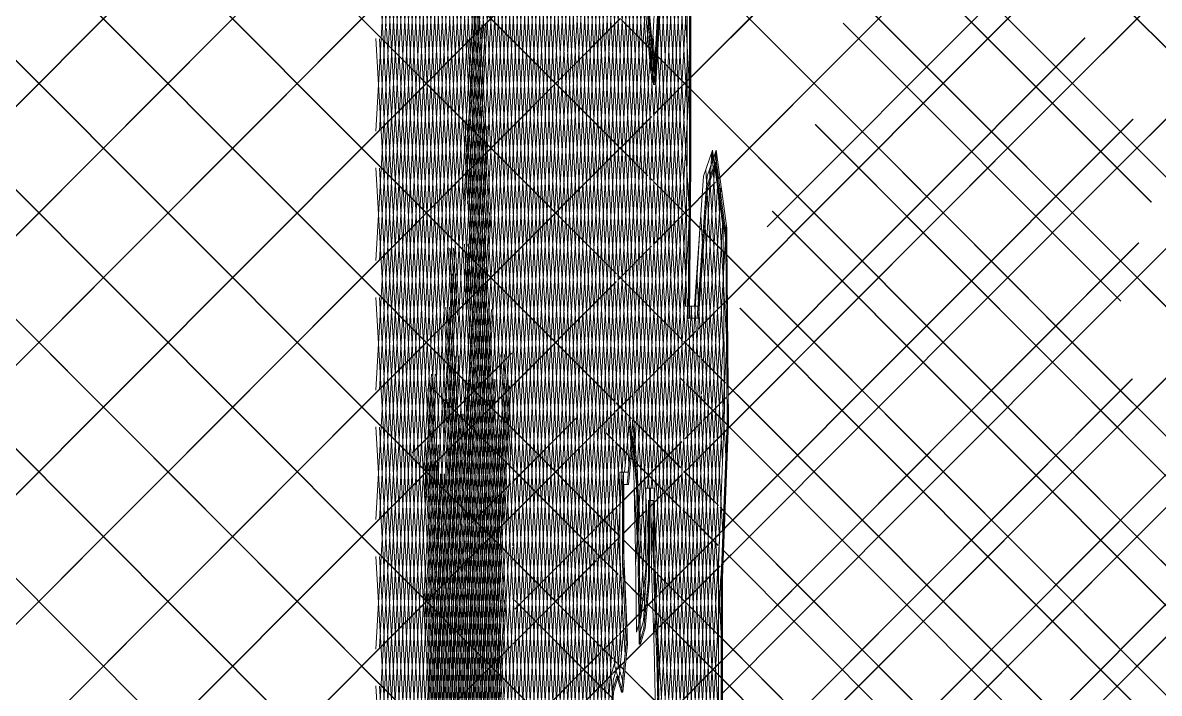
# Model space of a CAD drawing. Header units: millimetres. Extents: x -12186 to 152825, y -4386 to 9463.
# Drawn here: x 121620 to 122309, y 4364 to 4770 of the extents above; entities that cross this region are included whole.
import ezdxf

# ---------------------------------------------------------------- set-up
doc = ezdxf.new("R2010")
doc.units = ezdxf.units.MM
doc.layers.add('G-IMPT', color=8, linetype='Continuous', lineweight=5)
doc.layers.add('L-PLNT', color=71, linetype='Continuous', lineweight=5)

# ---------------------------------------------------------------- blocks, each defined once
blk = doc.blocks.new('SVA_Shades of Green Tree - Australian_Tree_based_on_Leopard_Tree_2901-V502-Section 4')
at = {"layer": 'G-IMPT'}
for p, q in [((-37456.48, 4684.45), (-37530.04, 5954.66)), ((-37454.26, 4684.45), (-37527.66, 5951.79)), ((-37453.39, 4709.57), (-37522.77, 5907.68)), ((-37450.83, 4743.73), (-37518.02, 5903.95)), ((-37451.18, 4709.57), (-37519.92, 5896.56)), ((-37448.61, 4743.73), (-37515.37, 5896.56)), ((-37307.83, 4766.41), (-36595.25, 5480.18)), ((-37266.08, 4729.79), (-36518.81, 5478.32)), ((-37307.95, 4766.41), (-36602.76, 5472.79)), ((-37266.21, 4729.79), (-36527.36, 5469.88)), ((-37199.53, 4718.03), (-36451.7, 5467.12)), ((-37199.66, 4718.03), (-36460.25, 5458.68)), ((-37158.93, 4680.27), (-36405.89, 5434.58)), ((-37486.09, 4725.28), (-37527.02, 5432)), ((-37483.88, 4725.28), (-37524.8, 5431.84)), ((-37551.57, 4679.43), (-37594.68, 5423.98)), ((-37549.35, 4679.43), (-37592.38, 5422.44)), ((-37549.21, 4717.19), (-37589.96, 5420.83)), ((-37159.06, 4680.27), (-36417.05, 5423.53)), ((-37547, 4717.19), (-37587.66, 5419.29)), ((-37545.35, 4728.95), (-37585.23, 5417.67)), ((-37543.14, 4728.95), (-37582.93, 5416.14)), ((-37542.93, 4765.56), (-37580.51, 5414.52)), ((-37595.47, 4733.66), (-37562.31, 5306.35)), ((-37594.26, 4676.15), (-37557.76, 5306.35)), ((-37591.4, 4647.11), (-37553.22, 5306.35)), ((-37562.86, 4747.85), (-37530.71, 5303.02)), ((-37560.64, 4747.85), (-37528.49, 5303.02)), ((-37593.26, 4733.66), (-37560.52, 5298.96)), ((-37592.04, 4676.15), (-37555.98, 5298.96)), ((-37589.18, 4647.11), (-37551.44, 5298.96)), ((-37565.43, 4624.95), (-37530.71, 5224.59)), ((-37563.22, 4624.95), (-37528.49, 5224.59)), ((-37564.13, 4568.94), (-37530.64, 5147.27)), ((-37561.92, 4568.94), (-37528.52, 5145.62)), ((-37578.95, 4760.14), (-37599.65, 5117.63)), ((-37580.88, 4715.05), (-37603.71, 5109.28)), ((-36942.42, 4569.78), (-37450.03, 5078.24)), ((-36942.29, 4569.78), (-37450.01, 5078.36)), ((-37583.07, 4674.39), (-37606.24, 5074.46)), ((-37580.85, 4674.39), (-37604.01, 5074.33)), ((-37576.73, 4760.14), (-37594.48, 5066.61)), ((-37551.39, 4710.55), (-37530.71, 5067.74)), ((-37549.18, 4710.55), (-37528.49, 5067.74)), ((-37540.71, 4765.56), (-37557.38, 5053.3)), ((-37578.67, 4715.05), (-37595.51, 5005.9)), ((-37161.96, 4711.39), (-37454.03, 5003.95)), ((-37162.09, 4711.39), (-37454.03, 5003.82)), ((-37495.46, 4730.22), (-37510, 4981.27)), ((-37493.25, 4730.22), (-37507.79, 4981.27)), ((-37466.26, 4696.42), (-37481.81, 4964.99)), ((-37464.04, 4696.42), (-37479.59, 4964.99)), ((-37466.46, 4765.49), (-37455.17, 4960.37)), ((-37466.24, 4690.8), (-37450.93, 4955.15)), ((-37495.52, 4339.01), (-37530.71, 4946.63)), ((-37493.3, 4339.01), (-37528.49, 4946.63)), ((-37484.79, 4467.56), (-37512.8, 4951.17)), ((-37482.58, 4467.56), (-37510.59, 4951.17)), ((-37495.49, 4734.7), (-37483.31, 4944.97)), ((-37493.28, 4734.7), (-37481.1, 4944.97)), ((-37464.02, 4690.8), (-37449.22, 4946.43)), ((-37512.73, 4750.74), (-37501.51, 4944.44)), ((-37510.51, 4750.74), (-37499.3, 4944.44)), ((-37464.24, 4765.49), (-37454.2, 4938.92)), ((-38125.27, 4339.86), (-37530.05, 4936.08)), ((-38125.14, 4339.86), (-37529.92, 4936.08)), ((-37484.99, 4759.13), (-37475.33, 4926.01)), ((-37482.78, 4759.13), (-37473.11, 4926.01)), ((-37462.06, 4684.45), (-37448.2, 4923.79)), ((-37542.89, 4700.43), (-37530.71, 4910.88)), ((-37540.68, 4700.43), (-37528.49, 4910.88)), ((-37459.85, 4684.45), (-37446.5, 4915.07)), ((-37603.38, 4283.36), (-37567.4, 4904.71)), ((-37601.17, 4283.36), (-37565.18, 4904.71)), ((-37563.27, 4724.73), (-37573.68, 4904.42)), ((-37561.06, 4724.73), (-37571.46, 4904.42)), ((-37495.21, 4569.03), (-37514.75, 4906.36)), ((-37493, 4569.03), (-37512.53, 4906.36)), ((-37510.53, 4710.29), (-37499.17, 4906.5)), ((-37508.31, 4710.29), (-37496.95, 4906.5)), ((-37458.36, 4481.64), (-37483.19, 4910.37)), ((-37456.69, 4491.06), (-37480.97, 4910.37)), ((-38170.96, 4372.53), (-37649.61, 4894.75)), ((-38170.83, 4372.53), (-37649.48, 4894.75)), ((-37530.05, 4766.26), (-37655.19, 4891.61)), ((-37529.92, 4766.26), (-37655.06, 4891.61)), ((-37530.71, 4754.02), (-37522.79, 4890.76)), ((-37528.49, 4754.02), (-37520.57, 4890.76)), ((-37492.87, 4371.68), (-37523.11, 4893.9)), ((-37490.65, 4371.68), (-37520.9, 4893.9)), ((-37457.52, 4684.45), (-37445.81, 4886.66)), ((-37602.73, 4216.14), (-37564.37, 4878.57)), ((-37600.52, 4216.14), (-37562.15, 4878.57)), ((-37564.71, 4671.08), (-37576.77, 4879.33)), ((-37562.49, 4671.08), (-37574.55, 4879.33)), ((-37455.31, 4684.45), (-37444.19, 4876.43)), ((-37493.38, 4692.67), (-37483.05, 4871.16)), ((-37491.17, 4692.67), (-37480.83, 4871.16)), ((-37529.92, 4687.83), (-37705.18, 4863.38)), ((-37585.36, 4635.52), (-37598.85, 4868.58)), ((-37583.14, 4635.52), (-37596.64, 4868.58)), ((-37498.17, 4306.34), (-37530.71, 4868.2)), ((-37530.71, 4675.59), (-37519.88, 4862.54)), ((-37495.95, 4306.34), (-37528.49, 4868.2)), ((-37528.49, 4675.59), (-37517.66, 4862.54)), ((-37492.54, 4550.33), (-37474.19, 4867.2)), ((-37490.33, 4550.33), (-37471.98, 4867.2)), ((-38079.59, 4307.19), (-37530.05, 4857.65)), ((-38079.46, 4307.19), (-37529.92, 4857.65)), ((-37595.41, 4730.59), (-37602.79, 4858.15)), ((-37593.19, 4730.59), (-37600.58, 4858.15)), ((-37530.71, 4711.34), (-37539.44, 4862.13)), ((-37528.49, 4711.34), (-37537.22, 4862.13)), ((-37499.75, 4569.03), (-37516.69, 4861.56)), ((-37497.54, 4569.03), (-37514.48, 4861.56)), ((-37508.52, 4666.54), (-37497.26, 4861.01)), ((-37506.31, 4666.54), (-37495.04, 4861.01)), ((-37448.75, 4443.8), (-37424.88, 4856)), ((-37489.74, 4520.35), (-37470.72, 4848.71)), ((-37487.52, 4520.35), (-37468.51, 4848.71)), ((-37446.54, 4443.8), (-37423, 4850.26)), ((-37417.67, 4720.21), (-37425.37, 4853.16)), ((-37416.08, 4730.92), (-37422.99, 4850.29)), ((-37606.24, 4704.62), (-37598.21, 4843.19)), ((-37604.01, 4704.75), (-37596, 4843.19)), ((-37486.93, 4490.37), (-37466.67, 4840.18)), ((-37484.72, 4490.37), (-37464.46, 4840.18)), ((-37441.63, 4488.38), (-37421.29, 4839.47)), ((-37530.05, 4609.4), (-37752.75, 4832.47)), ((-37529.92, 4609.4), (-37752.62, 4832.47)), ((-37567.94, 4177.82), (-37605.89, 4833.27)), ((-37599.89, 4767.92), (-37603.68, 4833.27)), ((-37564.67, 4591.91), (-37578.65, 4833.34)), ((-37562.45, 4591.91), (-37576.43, 4833.34)), ((-37541.46, 4646.72), (-37530.71, 4832.45)), ((-37539.25, 4646.72), (-37528.49, 4832.45)), ((-37530.71, 4597.17), (-37517.13, 4831.63)), ((-37528.49, 4597.17), (-37514.91, 4831.63)), ((-37488.75, 4692.67), (-37496.71, 4830.15)), ((-37486.53, 4692.67), (-37494.49, 4830.15)), ((-37450.07, 4499.42), (-37430.66, 4834.56)), ((-37439.41, 4488.38), (-37419.6, 4830.57)), ((-37383.68, 3976.32), (-37433.38, 4834.56)), ((-37418.1, 4649.11), (-37428.84, 4834.56)), ((-37416.35, 4657.23), (-37426.4, 4830.69)), ((-37460.26, 4436.07), (-37482.88, 4826.71)), ((-37458.05, 4436.07), (-37480.67, 4826.71)), ((-37447.86, 4499.42), (-37428.88, 4827.16)), ((-37417.06, 4590.93), (-37430.74, 4827.16)), ((-37603.72, 4120.59), (-37563.36, 4817.56)), ((-37601.51, 4120.59), (-37561.15, 4817.56)), ((-37530.71, 4632.92), (-37541.49, 4819.22)), ((-37529.37, 4648.09), (-37539.28, 4819.22)), ((-37466.16, 4456.86), (-37445.23, 4818.39)), ((-37415.34, 4737.27), (-37332.69, 4820.06)), ((-37415.34, 4737.14), (-37332.56, 4820.06)), ((-37552.88, 4660.66), (-37544.23, 4810.01)), ((-37550.66, 4660.66), (-37542.02, 4810.01)), ((-37463.95, 4456.86), (-37443.54, 4809.21)), ((-37393.27, 3906.7), (-37445.7, 4812.05)), ((-37308.45, 4701.27), (-37417.46, 4810.46)), ((-37308.58, 4701.27), (-37417.28, 4810.16)), ((-37136.43, 4661.5), (-37285.52, 4810.85)), ((-37136.3, 4661.5), (-37285.4, 4810.85)), ((-37550.59, 4584.2), (-37563.25, 4802.82)), ((-37548.38, 4584.2), (-37561.04, 4802.82)), ((-37506.57, 4621.73), (-37496.19, 4801.04)), ((-37504.36, 4621.73), (-37493.98, 4801.04)), ((-37437.44, 4741.52), (-37442.74, 4802.5)), ((-37439.38, 4448.77), (-37418.82, 4803.83)), ((-37386.16, 3940.68), (-37436, 4801.35)), ((-37383.99, 3941.51), (-37433.78, 4801.35)), ((-37175.83, 4585.04), (-36957.57, 4803.67)), ((-37175.7, 4585.04), (-36957.44, 4803.67)), ((-37530.05, 4687.83), (-37637.55, 4795.51)), ((-37437.16, 4448.77), (-37417.12, 4794.93)), ((-37530.05, 4530.98), (-37790.66, 4792.03)), ((-37529.92, 4530.98), (-37790.54, 4792.03)), ((-37606.24, 4626.19), (-37596.83, 4788.64)), ((-37604.01, 4626.32), (-37594.61, 4788.64)), ((-37539.38, 4645.81), (-37547.82, 4791.61)), ((-37545.88, 4727.35), (-37542.3, 4789.1)), ((-37537.16, 4645.81), (-37545.61, 4791.61)), ((-37543.66, 4727.35), (-37540.08, 4789.1)), ((-37530.71, 4518.74), (-37514.93, 4791.18)), ((-37500.05, 4260.38), (-37530.71, 4789.77)), ((-37528.49, 4518.74), (-37512.71, 4791.18)), ((-37497.83, 4260.38), (-37528.49, 4789.77)), ((-37440.8, 4765.63), (-37442.27, 4791.1)), ((-37369.16, 4646.65), (-37223.6, 4792.45)), ((-37369.03, 4646.65), (-37223.47, 4792.45)), ((-37257.16, 4728.19), (-37318.8, 4789.94)), ((-37257.03, 4728.19), (-37318.67, 4789.94)), ((-37587.31, 4639.27), (-37578.84, 4785.46)), ((-37585.1, 4639.27), (-37576.63, 4785.46)), ((-38047.18, 4261.23), (-37530.05, 4779.22)), ((-38047.05, 4261.23), (-37529.92, 4779.22)), ((-37530.05, 4700.79), (-37458.06, 4772.9)), ((-37529.92, 4700.79), (-37458.07, 4772.77)), ((-37465.97, 4456.18), (-37484.46, 4775.47)), ((-37463.75, 4456.18), (-37482.24, 4775.47)), ((-37461.02, 4684.45), (-37466.49, 4778.98)), ((-37458.81, 4684.45), (-37464.28, 4778.98)), ((-37462.39, 4443.57), (-37442.94, 4779.36)), ((-37407.83, 4079.69), (-37448.26, 4777.89)), ((-37405.62, 4079.69), (-37446.05, 4777.89)), ((-37565.72, 4177.82), (-37599.83, 4766.88)), ((-37551.81, 4600.69), (-37542.05, 4769.23)), ((-37549.6, 4600.69), (-37539.84, 4769.23)), ((-37459.27, 4695.36), (-37530.05, 4766.26)), ((-37459.27, 4695.49), (-37529.92, 4766.26)), ((-37460.17, 4443.57), (-37441.23, 4770.64)), ((-37453.51, 4768.14), (-37457.62, 4772.26)), ((-37453.5, 4768.01), (-37457.62, 4772.13)), ((-37444.44, 4758.94), (-37453.42, 4767.92)), ((-37439.83, 4754.44), (-37453.29, 4767.92)), ((-37398.51, 4675.7), (-37307.95, 4766.41)), ((-37398.49, 4675.59), (-37307.83, 4766.41)), ((-37154.85, 4601.53), (-37323.11, 4770.07)), ((-37154.73, 4601.53), (-37322.98, 4770.07)), ((-37570.02, 4135.35), (-37606.24, 4760.75)), ((-37567.8, 4135.35), (-37604.01, 4760.62)), ((-37542.09, 4123.69), (-37578.95, 4760.14)), ((-37539.88, 4123.69), (-37576.73, 4760.14)), ((-37530.71, 4417.61), (-37550.55, 4760.24)), ((-37528.49, 4417.61), (-37548.33, 4760.24)), ((-37530.71, 4554.49), (-37542.93, 4765.56)), ((-37528.49, 4554.49), (-37540.71, 4765.56)), ((-37488.84, 4692.67), (-37484.99, 4759.13)), ((-37486.63, 4692.67), (-37482.78, 4759.13)), ((-37484.01, 4462.43), (-37466.46, 4765.49)), ((-37481.79, 4462.43), (-37464.24, 4765.49)), ((-37391.06, 3906.7), (-37440.8, 4765.63)), ((-37388.73, 3906.7), (-37438.27, 4762.14)), ((-37386.51, 3906.7), (-37436.05, 4762.14)), ((-37392.7, 4544.64), (-37176.61, 4761.09)), ((-37392.7, 4544.52), (-37176.49, 4761.09)), ((-37540.03, 4593.01), (-37530.71, 4754.02)), ((-37537.81, 4593.01), (-37528.49, 4754.02)), ((-37439.81, 4754.3), (-37443.37, 4757.86)), ((-37436.86, 4751.47), (-37439.02, 4753.63)), ((-37436.87, 4751.35), (-37439, 4753.49)), ((-37530.05, 4452.55), (-37828.58, 4751.58)), ((-37529.92, 4452.55), (-37828.45, 4751.58)), ((-37601.18, 4086.1), (-37562.86, 4747.85)), ((-37598.96, 4086.1), (-37560.64, 4747.85)), ((-37530.71, 4440.31), (-37512.73, 4750.74)), ((-37528.49, 4440.31), (-37510.51, 4750.74)), ((-37453.4, 4520.35), (-37440.22, 4748)), ((-37438.21, 4744.38), (-37438, 4748)), ((-37437.8, 4397.55), (-37417.67, 4745.15)), ((-37416.08, 4730.52), (-37435.91, 4750.39)), ((-37416.08, 4730.65), (-37435.89, 4750.5)), ((-37416.08, 4734.45), (-37415.46, 4745.15)), ((-37451.16, 4520.77), (-37438.51, 4739.28)), ((-37412.21, 4076.82), (-37450.83, 4743.73)), ((-37409.99, 4076.82), (-37448.61, 4743.73)), ((-37438.51, 4739.28), (-37438.21, 4744.38)), ((-37606.24, 4547.76), (-37595.47, 4733.66)), ((-37604.01, 4547.89), (-37593.26, 4733.66)), ((-37504.63, 4576.93), (-37495.49, 4734.7)), ((-37502.41, 4576.93), (-37493.28, 4734.7)), ((-37437.97, 4714.61), (-37416.08, 4736.53)), ((-37437.97, 4714.48), (-37416.08, 4736.4)), ((-37435.59, 4397.55), (-37416.08, 4734.45)), ((-37590.47, 4645.32), (-37595.41, 4730.59)), ((-37588.25, 4645.32), (-37593.19, 4730.59)), ((-37549.62, 4488.97), (-37563.27, 4724.73)), ((-37547.41, 4488.97), (-37561.06, 4724.73)), ((-37551.13, 4636.63), (-37545.88, 4727.35)), ((-37548.91, 4636.63), (-37543.66, 4727.35)), ((-37542.2, 4674.64), (-37545.35, 4728.95)), ((-37539.99, 4674.64), (-37543.14, 4728.95)), ((-37493.29, 4692.67), (-37495.46, 4730.22)), ((-37491.07, 4692.67), (-37493.25, 4730.22)), ((-37471.3, 4469.74), (-37486.09, 4725.28)), ((-37469.08, 4469.74), (-37483.88, 4725.28)), ((-37415.46, 4720.21), (-37416.08, 4730.92)), ((-37333.13, 4647.57), (-37415.34, 4729.91)), ((-37333.26, 4647.57), (-37415.34, 4729.78)), ((-37320.43, 4675.48), (-37266.21, 4729.79)), ((-37320.3, 4675.48), (-37266.08, 4729.79)), ((-37166.59, 4637.48), (-37257.16, 4728.19)), ((-37166.47, 4637.48), (-37257.03, 4728.19)), ((-37192.6, 4489.82), (-36957.24, 4725.57)), ((-37192.47, 4489.82), (-36957.11, 4725.57)), ((-37387.2, 4530.18), (-37199.66, 4718.03)), ((-37387.07, 4530.18), (-37199.53, 4718.03)), ((-37530.05, 4374.12), (-37866.5, 4711.13)), ((-37529.92, 4374.12), (-37866.37, 4711.13)), ((-37544.71, 4090.5), (-37580.88, 4715.05)), ((-37542.5, 4090.5), (-37578.67, 4715.05)), ((-37530.71, 4339.18), (-37552.24, 4711.03)), ((-37528.49, 4339.18), (-37550.02, 4711.03)), ((-37538.33, 4529.33), (-37549.21, 4717.19)), ((-37536.12, 4529.33), (-37547, 4717.19)), ((-37499.14, 4166.26), (-37530.71, 4711.34)), ((-37496.92, 4166.26), (-37528.49, 4711.34)), ((-37458.64, 4693.9), (-37439.15, 4713.42)), ((-37458.64, 4693.77), (-37439.15, 4713.29)), ((-37395.06, 4463.72), (-37147.32, 4711.88)), ((-37395.05, 4463.85), (-37147.45, 4711.88)), ((-37154.85, 4704.15), (-37162.09, 4711.39)), ((-37154.73, 4704.15), (-37161.96, 4711.39)), ((-37566.92, 4261.41), (-37541.07, 4707.72)), ((-37564.7, 4261.41), (-37538.86, 4707.72)), ((-37551.81, 4703.3), (-37551.39, 4710.55)), ((-37549.6, 4703.3), (-37549.18, 4710.55)), ((-37530.71, 4361.88), (-37510.53, 4710.29)), ((-37523.19, 4453.35), (-37508.31, 4710.29)), ((-37440.58, 4488.38), (-37453.39, 4709.57)), ((-37438.37, 4488.38), (-37451.18, 4709.57)), ((-36894.44, 4262.25), (-37340, 4708.56)), ((-36894.31, 4262.25), (-37339.87, 4708.56)), ((-36964.79, 4513.77), (-37154.85, 4704.15)), ((-36964.67, 4513.77), (-37154.73, 4704.15)), ((-38062.85, 4167.1), (-37530.05, 4700.79)), ((-38062.72, 4167.1), (-37529.92, 4700.79)), ((-37562.83, 4512.92), (-37551.81, 4703.3)), ((-37560.62, 4512.92), (-37549.6, 4703.3)), ((-37550.45, 4569.96), (-37542.89, 4700.43)), ((-37548.23, 4569.96), (-37540.68, 4700.43)), ((-37178.33, 4570.81), (-37308.58, 4701.27)), ((-37178.21, 4570.81), (-37308.45, 4701.27)), ((-37530.05, 4622.37), (-37459.31, 4693.23)), ((-37529.92, 4622.37), (-37459.31, 4693.1)), ((-37500.54, 4569.03), (-37493.38, 4692.67)), ((-37498.33, 4569.03), (-37491.17, 4692.67)), ((-37496, 4569.03), (-37488.84, 4692.67)), ((-37493.79, 4569.03), (-37486.63, 4692.67)), ((-37480.09, 4464.68), (-37493.29, 4692.67)), ((-37477.87, 4464.68), (-37491.07, 4692.67)), ((-37475.69, 4467.21), (-37488.75, 4692.67)), ((-37473.48, 4467.21), (-37486.53, 4692.67)), ((-37479.31, 4465.13), (-37466.24, 4690.8)), ((-37477.09, 4465.13), (-37464.02, 4690.8)), ((-37465.56, 4684.45), (-37466.26, 4696.42)), ((-37463.35, 4684.45), (-37464.04, 4696.42)), ((-37441.37, 4677.56), (-37458.63, 4694.84)), ((-37441.38, 4677.44), (-37458.63, 4694.72)), ((-37428.1, 4251.32), (-37402.59, 4691.84)), ((-37395.15, 4566.58), (-37402.43, 4692.31)), ((-37400.77, 4685.11), (-37400.38, 4691.84)), ((-37399.83, 4685.63), (-37400.22, 4692.31)), ((-37460.48, 4618.14), (-37530.05, 4687.83)), ((-37460.47, 4618.27), (-37529.92, 4687.83)), ((-37474.61, 4467.83), (-37462.06, 4684.45)), ((-37472.39, 4467.83), (-37459.85, 4684.45)), ((-37469.93, 4470.15), (-37457.52, 4684.45)), ((-37467.72, 4470.15), (-37455.31, 4684.45)), ((-37455.06, 4503.14), (-37465.56, 4684.45)), ((-37452.85, 4503.14), (-37463.35, 4684.45)), ((-37450.66, 4505.48), (-37461.02, 4684.45)), ((-37448.44, 4505.48), (-37458.77, 4683.85)), ((-37442.64, 4445.55), (-37456.48, 4684.45)), ((-37441.05, 4456.26), (-37454.26, 4684.45)), ((-37408.86, 4545.34), (-37400.77, 4685.11)), ((-37399.26, 4675.8), (-37399.83, 4685.63)), ((-37564.89, 3968.31), (-37606.24, 4682.32)), ((-37562.67, 3968.31), (-37604.01, 4682.19)), ((-37538.44, 4452.8), (-37551.57, 4679.43)), ((-37536.23, 4452.8), (-37549.35, 4679.43)), ((-37438.66, 4674.72), (-37440.37, 4676.42)), ((-37438.66, 4674.84), (-37440.36, 4676.55)), ((-37396.1, 4504.55), (-37406.32, 4681.11)), ((-37403.83, 4676.3), (-37404.11, 4681.11)), ((-37394.09, 4508.02), (-37403.83, 4676.3)), ((-37385.31, 4453.64), (-37159.06, 4680.27)), ((-37385.18, 4453.64), (-37158.93, 4680.27)), ((-37606.24, 4469.34), (-37594.26, 4676.15)), ((-37604.01, 4469.46), (-37592.04, 4676.15)), ((-37547.33, 4057.31), (-37583.07, 4674.39)), ((-37545.12, 4057.31), (-37580.85, 4674.39)), ((-37552.38, 4458.25), (-37564.71, 4671.08)), ((-37550.17, 4458.25), (-37562.49, 4671.08)), ((-37530.71, 4476.06), (-37542.2, 4674.64)), ((-37528.49, 4476.06), (-37539.99, 4674.64)), ((-37538.6, 4539.3), (-37530.71, 4675.59)), ((-37536.38, 4539.3), (-37528.49, 4675.59)), ((-37416.4, 4652.54), (-37438.01, 4674.2)), ((-37416.4, 4652.42), (-37438.01, 4674.07)), ((-37429.64, 4146.31), (-37399.24, 4671.26)), ((-37405.92, 4670.28), (-37410.9, 4598.66)), ((-37405.99, 4668.21), (-37400.42, 4673.79)), ((-37405.99, 4668.08), (-37400.42, 4673.66)), ((-37393.73, 4580.3), (-37399.26, 4675.8)), ((-37397.29, 4666.7), (-37397.03, 4671.26)), ((-37393.18, 4602.61), (-37320.43, 4675.48)), ((-37393.18, 4602.49), (-37320.3, 4675.48)), ((-37144.97, 4459.1), (-36932.5, 4671.92)), ((-37144.84, 4459.1), (-36932.38, 4671.92)), ((-37530.05, 4295.69), (-37901.12, 4667.39)), ((-37529.92, 4295.69), (-37901, 4667.39)), ((-37530.71, 4283.45), (-37508.52, 4666.54)), ((-37523.24, 4374.17), (-37506.31, 4666.54)), ((-37427.43, 4146.31), (-37397.51, 4662.88)), ((-37415.6, 4658.58), (-37405.99, 4668.21)), ((-37415.6, 4658.45), (-37405.99, 4668.08)), ((-37397.51, 4662.88), (-37397.29, 4666.7)), ((-37438.06, 4636.08), (-37416.35, 4657.83)), ((-37438.06, 4635.96), (-37416.35, 4657.7)), ((-37436.38, 4343.67), (-37417.98, 4661.46)), ((-37416.42, 4650.1), (-37415.76, 4661.46)), ((-37415.88, 4649.11), (-37416.35, 4657.23)), ((-36951.68, 4241.16), (-37365.99, 4656.17)), ((-36951.55, 4241.16), (-37365.86, 4656.17)), ((-37563.6, 4240.31), (-37539.56, 4655.32)), ((-37561.38, 4240.31), (-37537.35, 4655.32)), ((-37434.17, 4343.67), (-37416.42, 4650.1)), ((-37429.68, 4302.61), (-37409.61, 4649.17)), ((-37408.93, 4645.06), (-37415.67, 4651.81)), ((-37408.93, 4644.93), (-37415.67, 4651.68)), ((-37411.5, 4578.25), (-37407.39, 4649.17)), ((-37397.92, 4457.5), (-37409.28, 4653.79)), ((-37395.9, 4460.97), (-37407.07, 4653.79)), ((-37606.24, 4390.91), (-37591.4, 4647.11)), ((-37603.96, 4392.01), (-37589.18, 4647.11)), ((-37565.85, 4220.3), (-37590.47, 4645.32)), ((-37563.64, 4220.3), (-37588.25, 4645.32)), ((-37549.77, 4503.3), (-37541.46, 4646.72)), ((-37547.55, 4503.3), (-37539.25, 4646.72)), ((-37528.49, 4632.92), (-37529.37, 4648.07)), ((-37426.81, 4116.74), (-37396.06, 4647.74)), ((-37394.14, 4630.12), (-37407.87, 4643.87)), ((-37394.14, 4630.25), (-37407.86, 4643.99)), ((-37394.33, 4639.35), (-37394.11, 4643.18)), ((-37394.11, 4643.18), (-37393.85, 4647.74)), ((-37190.07, 4504.14), (-37333.26, 4647.57)), ((-37189.95, 4504.14), (-37333.13, 4647.57)), ((-37605.82, 4319.58), (-37587.31, 4639.27)), ((-37603.61, 4319.58), (-37585.1, 4639.27)), ((-37549.95, 4024.12), (-37585.36, 4635.52)), ((-37547.74, 4024.12), (-37583.14, 4635.52)), ((-37560.09, 4481.81), (-37551.13, 4636.63)), ((-37557.88, 4481.81), (-37548.91, 4636.63)), ((-37530.71, 4260.75), (-37552.44, 4636.08)), ((-37528.49, 4260.75), (-37550.23, 4636.08)), ((-37459.68, 4614.43), (-37439.15, 4634.99)), ((-37424.6, 4116.74), (-37394.33, 4639.35)), ((-37396.21, 4384.27), (-37143.98, 4636.92)), ((-37396.21, 4384.14), (-37143.85, 4636.92)), ((-37012.03, 4482.66), (-37166.59, 4637.48)), ((-37011.91, 4482.66), (-37166.47, 4637.48)), ((-37559.07, 4593.74), (-37561.38, 4633.66)), ((-37556.83, 4593.24), (-37559.17, 4633.66)), ((-37499.14, 4087.83), (-37530.71, 4632.92)), ((-37496.92, 4087.83), (-37528.49, 4632.92)), ((-37459.68, 4614.3), (-37439.15, 4634.86)), ((-37357.81, 4593.86), (-37393.4, 4629.51)), ((-37357.94, 4593.86), (-37393.4, 4629.38)), ((-38062.85, 4088.67), (-37530.05, 4622.37)), ((-38062.72, 4088.67), (-37529.92, 4622.37)), ((-37530.05, 4217.26), (-37934.69, 4622.58)), ((-37529.92, 4217.26), (-37934.56, 4622.58)), ((-37598.91, 4046.9), (-37565.43, 4624.95)), ((-37596.67, 4047.34), (-37563.22, 4624.95)), ((-37530.71, 4205.02), (-37506.57, 4621.73)), ((-37528.49, 4205.02), (-37504.36, 4621.73)), ((-37565.11, 4527.94), (-37559.88, 4618.12)), ((-37562.89, 4527.94), (-37557.67, 4618.12)), ((-37420.52, 4578.25), (-37459.64, 4617.43)), ((-37420.65, 4578.25), (-37459.64, 4617.3)), ((-37398.54, 4389.82), (-37411.76, 4618.15)), ((-37396.95, 4400.52), (-37409.55, 4618.15)), ((-37530.05, 4543.94), (-37460.55, 4613.56)), ((-37461.68, 4540.92), (-37530.05, 4609.4)), ((-37529.92, 4543.94), (-37460.55, 4613.43)), ((-37461.68, 4541.04), (-37529.92, 4609.4)), ((-37567.61, 3936.95), (-37606.24, 4603.89)), ((-37565.4, 3936.95), (-37604.01, 4603.76)), ((-37410.93, 4584.83), (-37393.91, 4601.88)), ((-37410.92, 4584.72), (-37393.91, 4601.75)), ((-37532.58, 4057.81), (-37563.86, 4598.02)), ((-37530.36, 4057.81), (-37561.65, 4598.02)), ((-37561.05, 4205.76), (-37538.43, 4596.51)), ((-37558.84, 4205.76), (-37536.21, 4596.51)), ((-37537.37, 4482.07), (-37530.71, 4597.17)), ((-37535.16, 4482.07), (-37528.49, 4597.17)), ((-37431.24, 4354.06), (-37417.07, 4598.66)), ((-37411.01, 4598.66), (-37416.37, 4598.66)), ((-37415.29, 4591.27), (-37414.86, 4598.66)), ((-37380.51, 3999.98), (-37415.18, 4598.66)), ((-37412.53, 4591.27), (-37412.96, 4598.66)), ((-36995.48, 4206.6), (-37385.57, 4597.35)), ((-36995.35, 4206.6), (-37385.44, 4597.35)), ((-37375.88, 4169.34), (-36947.09, 4598.86)), ((-37375.88, 4169.21), (-36946.96, 4598.86)), ((-36950.4, 4185.63), (-37357.94, 4593.86)), ((-36950.27, 4185.63), (-37357.81, 4593.86)), ((-37555.85, 4439.68), (-37564.67, 4591.91)), ((-37563.67, 4184.79), (-37540.03, 4593.01)), ((-37553.63, 4439.68), (-37562.45, 4591.91)), ((-37561.46, 4184.79), (-37537.81, 4593.01)), ((-37429.02, 4354.06), (-37415.29, 4591.27)), ((-37381.53, 3977.43), (-37417.02, 4590.27)), ((-37378.29, 3999.98), (-37412.53, 4591.27)), ((-37540.2, 4404.74), (-37550.59, 4584.2)), ((-37537.99, 4404.74), (-37548.38, 4584.2)), ((-37424.59, 4076.64), (-37395.28, 4582.76)), ((-37417.35, 4578.27), (-37411.85, 4583.78)), ((-37417.34, 4578.41), (-37411.84, 4583.92)), ((-37392.94, 4566.58), (-37393.73, 4580.3)), ((-37393.67, 4572.47), (-37393.07, 4582.76)), ((-37354.99, 4405.58), (-37175.83, 4585.04)), ((-37354.86, 4405.58), (-37175.7, 4585.04)), ((-37530.05, 4138.83), (-37968.25, 4577.77)), ((-37529.92, 4138.83), (-37968.12, 4577.77)), ((-37530.71, 4126.59), (-37504.63, 4576.93)), ((-37528.49, 4126.59), (-37502.41, 4576.93)), ((-37449.52, 4546.05), (-37417.65, 4577.97)), ((-37449.51, 4546.18), (-37417.65, 4578.1)), ((-37427.46, 4302.61), (-37411.5, 4578.22)), ((-37417.78, 4575.37), (-37419.69, 4577.28)), ((-37417.78, 4575.5), (-37419.66, 4577.39)), ((-37412.45, 4570.03), (-37417.44, 4575.03)), ((-37412.44, 4570.15), (-37417.43, 4575.15)), ((-37596.46, 4010.72), (-37564.13, 4568.94)), ((-37594.24, 4010.72), (-37561.92, 4568.94)), ((-37575.2, 4275.21), (-37558.21, 4568.59)), ((-37572.99, 4275.21), (-37556, 4568.59)), ((-37557.33, 4451.13), (-37550.45, 4569.96)), ((-37555.11, 4451.13), (-37548.23, 4569.96)), ((-37526.9, 4508.84), (-37530.4, 4569.26)), ((-37530.05, 4563.91), (-37523.87, 4570.1)), ((-37528.78, 4565.06), (-37523.75, 4570.1)), ((-37524.69, 4508.84), (-37528.19, 4569.26)), ((-37521.79, 4202.17), (-37500.54, 4569.03)), ((-37519.57, 4202.17), (-37498.33, 4569.03)), ((-37518.54, 4179.77), (-37496, 4569.03)), ((-37515.16, 4199.97), (-37493.79, 4569.03)), ((-37490.05, 4401.46), (-37499.75, 4569.03)), ((-37487.84, 4401.46), (-37497.54, 4569.03)), ((-37487.23, 4431.24), (-37495.21, 4569.03)), ((-37485.02, 4431.24), (-37493, 4569.03)), ((-37422.38, 4076.64), (-37393.67, 4572.47)), ((-37410.17, 4567.88), (-37411.48, 4569.19)), ((-37410.16, 4567.74), (-37411.48, 4569.07)), ((-37394.4, 4552.08), (-37408.93, 4566.63)), ((-37394.39, 4551.95), (-37408.93, 4566.5)), ((-37059.7, 4451.98), (-37178.33, 4570.81)), ((-37059.57, 4451.98), (-37178.21, 4570.81)), ((-37584.19, 4509.68), (-37530.05, 4563.91)), ((-37584.06, 4509.68), (-37529.92, 4563.91)), ((-37576.81, 4482.76), (-37572.48, 4557.42)), ((-37574.59, 4482.76), (-37570.27, 4557.42)), ((-37560.41, 4138.54), (-37536.32, 4554.43)), ((-37558.19, 4138.54), (-37534.11, 4554.43)), ((-37530.71, 4182.32), (-37552.22, 4553.76)), ((-37528.49, 4182.32), (-37550, 4553.76)), ((-37500.13, 4026.56), (-37530.71, 4554.49)), ((-37497.92, 4026.56), (-37528.45, 4553.79)), ((-37418.93, 4552.34), (-37421.86, 4555.27)), ((-37418.93, 4552.46), (-37421.73, 4555.27)), ((-37384.19, 4317.88), (-37147.86, 4554.61)), ((-37384.18, 4317.76), (-37147.73, 4554.61)), ((-37541.19, 3971.21), (-37574.63, 4548.72)), ((-37530.05, 4506.79), (-37574.35, 4551.17)), ((-37529.92, 4506.79), (-37574.22, 4551.17)), ((-37538.97, 3971.21), (-37572.42, 4548.72)), ((-37530.71, 4494.55), (-37527.48, 4550.32)), ((-37528.49, 4494.55), (-37525.26, 4550.32)), ((-37517.83, 4113.6), (-37492.54, 4550.33)), ((-37515.62, 4113.6), (-37490.33, 4550.33)), ((-37408.93, 4542.32), (-37418.09, 4551.5)), ((-37408.93, 4542.45), (-37418.08, 4551.62)), ((-37382.49, 4540.15), (-37392.75, 4550.42)), ((-37382.61, 4540.15), (-37392.74, 4550.29)), ((-38045.72, 4027.4), (-37530.05, 4543.94)), ((-38045.59, 4027.4), (-37529.92, 4543.94)), ((-37536.21, 4042.13), (-37565.18, 4542.27)), ((-37534, 4042.13), (-37562.96, 4542.27)), ((-37562, 4135.26), (-37538.6, 4539.3)), ((-37559.78, 4135.26), (-37536.38, 4539.3)), ((-37460.72, 4534.96), (-37451.38, 4544.31)), ((-37460.72, 4534.83), (-37451.38, 4544.18)), ((-37451.25, 4530.6), (-37460.65, 4540.01)), ((-37451.25, 4530.47), (-37460.65, 4539.89)), ((-37425.89, 4251.32), (-37408.93, 4544.26)), ((-37393.36, 4526.85), (-37408.68, 4542.2)), ((-37393.36, 4526.73), (-37408.67, 4542.06)), ((-37407.94, 4529.38), (-37394, 4543.34)), ((-37407.93, 4529.26), (-37393.99, 4543.22)), ((-36979.25, 4136.1), (-37382.61, 4540.15)), ((-36979.12, 4136.1), (-37382.49, 4540.15)), ((-37571.9, 4253.8), (-37555.76, 4532.55)), ((-37569.68, 4253.8), (-37553.5, 4533.34)), ((-37523.24, 4472.34), (-37461.79, 4533.89)), ((-37523.24, 4472.21), (-37461.79, 4533.75)), ((-37572.81, 3948.26), (-37606.24, 4525.46)), ((-37599.37, 4445.12), (-37604.01, 4525.33)), ((-37530.71, 4103.89), (-37555.17, 4526.32)), ((-37528.49, 4103.89), (-37552.95, 4526.32)), ((-37530.71, 4397.63), (-37538.33, 4529.33)), ((-37528.49, 4397.63), (-37536.12, 4529.33)), ((-37530.71, 4496.04), (-37532.68, 4530.05)), ((-37528.49, 4496.04), (-37530.46, 4530.05)), ((-37458.31, 4459.11), (-37530.05, 4530.98)), ((-37458.31, 4459.24), (-37529.92, 4530.98)), ((-37523.24, 4492.31), (-37484.72, 4530.9)), ((-37523.24, 4492.18), (-37484.59, 4530.9)), ((-37421.51, 4500.68), (-37450.53, 4529.75)), ((-37421.5, 4500.8), (-37450.52, 4529.87)), ((-37419.01, 4518.29), (-37408.93, 4528.39)), ((-37419.01, 4518.16), (-37408.93, 4528.26)), ((-37392.71, 4524.66), (-37387.2, 4530.18)), ((-37392.71, 4524.52), (-37387.07, 4530.18)), ((-37006.54, 4139.38), (-37392.65, 4526.14)), ((-37006.67, 4139.38), (-37392.65, 4526.02)), ((-37381.98, 4241.66), (-37096.96, 4527.17)), ((-37381.98, 4241.54), (-37096.83, 4527.17)), ((-37560.03, 4066.64), (-37533.73, 4520.82)), ((-37557.81, 4066.64), (-37531.51, 4520.82)), ((-37546.83, 4240.22), (-37530.71, 4518.74)), ((-37544.62, 4240.22), (-37528.49, 4518.74)), ((-37525, 3911.37), (-37489.74, 4520.35)), ((-37522.79, 3911.37), (-37487.52, 4520.35)), ((-37462.05, 4517.11), (-37466.61, 4521.67)), ((-37462.05, 4517.23), (-37466.48, 4521.67)), ((-37419.58, 4497.61), (-37393.48, 4523.75)), ((-37419.57, 4497.75), (-37393.47, 4523.89)), ((-37593.43, 3984.59), (-37562.83, 4512.92)), ((-37589.79, 4009.23), (-37560.62, 4512.92)), ((-37576.46, 4410.36), (-37570.42, 4514.64)), ((-37574.24, 4410.36), (-37568.2, 4514.64)), ((-37453.32, 4508.49), (-37460.96, 4516.14)), ((-37453.34, 4508.38), (-37460.96, 4516.01)), ((-37447.59, 4489.66), (-37420.72, 4516.58)), ((-37447.53, 4489.59), (-37420.72, 4516.44)), ((-37472.98, 4449.62), (-37530.05, 4506.79)), ((-37472.99, 4449.76), (-37529.92, 4506.79)), ((-37449.7, 4504.74), (-37451.67, 4506.71)), ((-37449.72, 4504.88), (-37451.66, 4506.82)), ((-37421.34, 4476.45), (-37449.72, 4504.88)), ((-37421.34, 4476.33), (-37449.7, 4504.74)), ((-37393.89, 4504.55), (-37394.09, 4508.02)), ((-37145.17, 4459.16), (-37190.07, 4504.14)), ((-37145.04, 4459.16), (-37189.95, 4504.14)), ((-37545.8, 3972.38), (-37576.58, 4503.91)), ((-37543.58, 3972.38), (-37574.37, 4503.91)), ((-37552.37, 4458.31), (-37549.77, 4503.3)), ((-37550.16, 4458.31), (-37547.55, 4503.3)), ((-37456.14, 4498.07), (-37456.14, 4490.67)), ((-37403.77, 4482.91), (-37419.55, 4498.71)), ((-37403.64, 4482.91), (-37419.54, 4498.84)), ((-37576.11, 4337.97), (-37566.89, 4497.1)), ((-37573.89, 4337.97), (-37564.68, 4497.1)), ((-37538.82, 4008.71), (-37567.1, 4497.1)), ((-37536.6, 4008.71), (-37564.89, 4497.1)), ((-37557.38, 4033.92), (-37530.71, 4494.55)), ((-37555.17, 4033.92), (-37528.49, 4494.55)), ((-37528.97, 4466.07), (-37530.71, 4496.04)), ((-37530.05, 4485.48), (-37524.39, 4491.15)), ((-37529.92, 4485.48), (-37524.39, 4491.03)), ((-37526.76, 4466.07), (-37528.49, 4496.04)), ((-37496.14, 4331.39), (-37486.93, 4490.37)), ((-37493.92, 4331.39), (-37484.72, 4490.37)), ((-37456.14, 4481.64), (-37456.67, 4490.67)), ((-37438.12, 4479.16), (-37420.57, 4496.75)), ((-37438.11, 4479.04), (-37420.58, 4496.61)), ((-37541.96, 4356.67), (-37549.62, 4488.97)), ((-37548.59, 4466.91), (-37530.05, 4485.48)), ((-37548.47, 4466.91), (-37529.92, 4485.48)), ((-37539.74, 4356.67), (-37547.41, 4488.97)), ((-37456.03, 4481.21), (-37448.31, 4488.94)), ((-37456.03, 4481.08), (-37448.3, 4488.82)), ((-37445.28, 4412.64), (-37449.75, 4489.82)), ((-37443.07, 4412.64), (-37447.52, 4489.58)), ((-37324.67, 4357.52), (-37192.6, 4489.82)), ((-37324.55, 4357.52), (-37192.47, 4489.82)), ((-37590.92, 3949.53), (-37560.09, 4481.81)), ((-37588.7, 3949.53), (-37557.88, 4481.81)), ((-37559.34, 4102.62), (-37537.37, 4482.07)), ((-37557.13, 4102.62), (-37535.16, 4482.07)), ((-37472.66, 4464.54), (-37457.29, 4479.94)), ((-37472.65, 4464.42), (-37457.3, 4479.81)), ((-37440.31, 4476.97), (-37438.12, 4479.16)), ((-37440.31, 4476.84), (-37438.11, 4479.04)), ((-37398.64, 4477.77), (-37403.77, 4482.91)), ((-37398.64, 4477.9), (-37403.64, 4482.91)), ((-37395.38, 4474.63), (-37397.57, 4476.82)), ((-37395.38, 4474.51), (-37397.56, 4476.69)), ((-37501.13, 3965.29), (-37530.71, 4476.06)), ((-37530.05, 4465.51), (-37523.78, 4471.79)), ((-37529.92, 4465.51), (-37523.77, 4471.67)), ((-37498.91, 3965.29), (-37528.49, 4476.06)), ((-37501.89, 3918.36), (-37469.93, 4470.15)), ((-37499.67, 3918.36), (-37467.72, 4470.15)), ((-37465.03, 4361.48), (-37471.3, 4469.74)), ((-37462.97, 4364.14), (-37469.08, 4469.74)), ((-37447.85, 4469.42), (-37441.95, 4475.33)), ((-37447.85, 4469.29), (-37441.97, 4475.18)), ((-37446.28, 4408.01), (-37442.64, 4470.82)), ((-37441.05, 4460.11), (-37440.43, 4470.82)), ((-37433.2, 4360.82), (-37439.65, 4472.3)), ((-37430.98, 4360.82), (-37437.44, 4472.3)), ((-37398.77, 4453.72), (-37420.2, 4475.18)), ((-37398.79, 4453.86), (-37420.19, 4475.3)), ((-37024.84, 4103.47), (-37394.67, 4473.92)), ((-37024.96, 4103.47), (-37394.67, 4473.79)), ((-38028.59, 3966.14), (-37530.05, 4465.51)), ((-38028.46, 3966.14), (-37529.92, 4465.51)), ((-37521.98, 4415.14), (-37473.78, 4463.42)), ((-37521.98, 4415.02), (-37473.78, 4463.3)), ((-37500.12, 4027.31), (-37474.61, 4467.83)), ((-37498.78, 4128.91), (-37479.31, 4465.13)), ((-37497.91, 4027.31), (-37472.39, 4467.83)), ((-37496.56, 4128.91), (-37477.09, 4465.13)), ((-37484.42, 4461.02), (-37484.79, 4467.56)), ((-37482.2, 4461.02), (-37482.58, 4467.56)), ((-37432.85, 3648.99), (-37480.09, 4464.68)), ((-37430.63, 3648.99), (-37477.87, 4464.68)), ((-37456.5, 4135.75), (-37475.69, 4467.21)), ((-37464.98, 4320.58), (-37473.48, 4467.21)), ((-37456.03, 4461.23), (-37447.85, 4469.42)), ((-37456.03, 4461.1), (-37447.85, 4469.29)), ((-37397.34, 4461.56), (-37395.82, 4463.08)), ((-37397.34, 4461.43), (-37395.83, 4462.95)), ((-37579.62, 3987.7), (-37552.37, 4458.31)), ((-37577.41, 3987.7), (-37550.16, 4458.31)), ((-37543.9, 4311.74), (-37552.38, 4458.25)), ((-37541.68, 4311.74), (-37550.17, 4458.25)), ((-37500.07, 3871.38), (-37466.16, 4456.86)), ((-37499.43, 4196.13), (-37484.01, 4462.43)), ((-37497.85, 3871.38), (-37463.95, 4456.86)), ((-37497.21, 4196.13), (-37481.79, 4462.43)), ((-37437, 3642.17), (-37484.42, 4461.02)), ((-37456.04, 4009.23), (-37482.2, 4461.02)), ((-37471.7, 4445.53), (-37458.32, 4458.93)), ((-37471.7, 4445.41), (-37458.33, 4458.8)), ((-37461.65, 4381.53), (-37465.97, 4456.18)), ((-37459.43, 4381.53), (-37463.75, 4456.18)), ((-37447.36, 4448.28), (-37456.03, 4456.95)), ((-37447.36, 4448.14), (-37456.03, 4456.83)), ((-37444.07, 4408.01), (-37441.05, 4460.11)), ((-37440.43, 4445.55), (-37441.05, 4456.26)), ((-37434.49, 4424.35), (-37397.98, 4460.92)), ((-37434.49, 4424.23), (-37397.98, 4460.79)), ((-37423.08, 4024.36), (-37397.76, 4461.59)), ((-37396.55, 4444.25), (-37395.55, 4461.59)), ((-37395.7, 4457.5), (-37395.9, 4460.97)), ((-37291.24, 4312.58), (-37144.97, 4459.1)), ((-37291.11, 4312.58), (-37144.84, 4459.1)), ((-36675.35, 3988.55), (-37145.17, 4459.16)), ((-36675.22, 3988.55), (-37145.04, 4459.16)), ((-37589.09, 3902.66), (-37557.33, 4451.13)), ((-37586.88, 3902.58), (-37555.11, 4451.13)), ((-37530.71, 4319.2), (-37538.44, 4452.8)), ((-37528.49, 4319.2), (-37536.23, 4452.8)), ((-37523.24, 4445.72), (-37530.05, 4452.55)), ((-37523.24, 4445.85), (-37529.92, 4452.55)), ((-37528.49, 4361.88), (-37523.24, 4452.59)), ((-37395.86, 4443.07), (-37385.31, 4453.64)), ((-37395.86, 4442.94), (-37385.18, 4453.64)), ((-37013.18, 4067.48), (-37395.57, 4450.51)), ((-37013.06, 4067.48), (-37395.56, 4450.63)), ((-37579.64, 3987.75), (-37606.24, 4447.03)), ((-37577.42, 3987.75), (-37604.01, 4446.9)), ((-37570.59, 3948.26), (-37599.35, 4444.79)), ((-37523.24, 4393.91), (-37472.68, 4444.55)), ((-37523.24, 4393.78), (-37472.67, 4444.43)), ((-37469.62, 4392.14), (-37522.95, 4445.56)), ((-37469.61, 4392), (-37522.94, 4445.43)), ((-37490.52, 3957.86), (-37462.39, 4443.57)), ((-37488.3, 3957.86), (-37460.17, 4443.57)), ((-37459.44, 4436.18), (-37471.86, 4448.63)), ((-37459.44, 4436.06), (-37471.85, 4448.49)), ((-37441.05, 4441.82), (-37446.43, 4447.21)), ((-37441.05, 4441.95), (-37446.41, 4447.32)), ((-37396.98, 4436.73), (-37396.55, 4444.25)), ((-37546.05, 4270.47), (-37555.85, 4439.68)), ((-37543.84, 4270.47), (-37553.63, 4439.68)), ((-37544.91, 4194.98), (-37530.71, 4440.31)), ((-37542.7, 4194.98), (-37528.49, 4440.31)), ((-37457.44, 4387.41), (-37460.26, 4436.07)), ((-37458.62, 4430.27), (-37457.98, 4441.35)), ((-37455.23, 4387.41), (-37458.05, 4436.07)), ((-37456.3, 4432.12), (-37455.89, 4439.2)), ((-37455.89, 4439.2), (-37455.76, 4441.35)), ((-37437.75, 4438.65), (-37440.31, 4441.21)), ((-37437.75, 4438.52), (-37440.31, 4441.08)), ((-37436.09, 4436.98), (-37437.75, 4438.65)), ((-37436.08, 4436.84), (-37437.75, 4438.52)), ((-37396.95, 4397.77), (-37435.28, 4436.17)), ((-37396.95, 4397.64), (-37435.27, 4436.03)), ((-37434.49, 4404.38), (-37397.62, 4441.3)), ((-37434.48, 4404.25), (-37397.61, 4441.19)), ((-37420.87, 4024.36), (-37397.07, 4435.32)), ((-37254.14, 4271.31), (-37085.22, 4440.52)), ((-37254.01, 4271.31), (-37085.09, 4440.52)), ((-37441.14, 3635.35), (-37487.23, 4431.24)), ((-37438.93, 3635.35), (-37485.02, 4431.24)), ((-37461.47, 4380.94), (-37458.62, 4430.27)), ((-37459.26, 4380.94), (-37456.4, 4430.27)), ((-37457.18, 4433.8), (-37458.38, 4435)), ((-37457.18, 4433.92), (-37458.37, 4435.12)), ((-37456.4, 4430.27), (-37456.3, 4432.12)), ((-37447.01, 4423.74), (-37455.57, 4432.31)), ((-37447.01, 4423.61), (-37455.56, 4432.17)), ((-37567.05, 4261.01), (-37576.53, 4424.55)), ((-37564.84, 4261.01), (-37574.31, 4424.55)), ((-37523.24, 4421.54), (-37523.33, 4421.63)), ((-37443.26, 4419.98), (-37447.01, 4423.74)), ((-37443.26, 4419.86), (-37447.01, 4423.61)), ((-37441.81, 4417.02), (-37437.3, 4421.54)), ((-37436.91, 4421.92), (-37435.42, 4423.42)), ((-37436.9, 4421.8), (-37435.41, 4423.3)), ((-37553.13, 4028.84), (-37530.71, 4416.12)), ((-37550.92, 4028.84), (-37528.49, 4416.12)), ((-37530.71, 4416.12), (-37530.44, 4420.78)), ((-37530.47, 4413.55), (-37530.71, 4417.61)), ((-37528.49, 4416.12), (-37528.22, 4420.78)), ((-37528.26, 4413.55), (-37528.49, 4417.61)), ((-37468.12, 4366.45), (-37522.15, 4420.58)), ((-37468.11, 4366.31), (-37522.15, 4420.45)), ((-37446.87, 4411.95), (-37443.42, 4415.4)), ((-37446.87, 4411.82), (-37443.43, 4415.27)), ((-37441.82, 4416.88), (-37437.29, 4421.41)), ((-37437.02, 4413.61), (-37441.69, 4418.28)), ((-37437.03, 4413.74), (-37441.68, 4418.4)), ((-37454.28, 4404.53), (-37446.87, 4411.95)), ((-37454.27, 4404.41), (-37446.87, 4411.82)), ((-37411.91, 4388.58), (-37436.26, 4412.97)), ((-37412.03, 4388.58), (-37436.25, 4412.84)), ((-37530.71, 4240.77), (-37540.2, 4404.74)), ((-37528.49, 4240.77), (-37537.99, 4404.74)), ((-37445.29, 3628.53), (-37490.05, 4401.46)), ((-37454.19, 3820.38), (-37487.84, 4401.46)), ((-37458.87, 4399.8), (-37454.98, 4403.7)), ((-37458.86, 4399.94), (-37454.98, 4403.82)), ((-37454.73, 4383.97), (-37436.62, 4402.11)), ((-37454.72, 4384.12), (-37436.63, 4402.23)), ((-37396.21, 4364.29), (-37354.99, 4405.58)), ((-37396.21, 4364.17), (-37354.86, 4405.58)), ((-37517.79, 4174.55), (-37530.71, 4397.63)), ((-37515.57, 4174.55), (-37528.49, 4397.63)), ((-37468.9, 4389.89), (-37459.41, 4399.39)), ((-37468.89, 4389.77), (-37459.41, 4399.26)), ((-37454.05, 4399.62), (-37454.55, 4394.45)), ((-37396.33, 4389.82), (-37396.95, 4400.52)), ((-37240.5, 4241.07), (-37396.21, 4397.03)), ((-37240.63, 4241.07), (-37396.21, 4396.91)), ((-37741.38, 4175.4), (-37530.05, 4387.08)), ((-37741.25, 4175.4), (-37529.92, 4387.08)), ((-37530.05, 4387.08), (-37523.81, 4393.34)), ((-37529.92, 4387.08), (-37523.8, 4393.21)), ((-37522.16, 4336.53), (-37470.21, 4388.58)), ((-37522.16, 4336.41), (-37470.08, 4388.58)), ((-37462.67, 4385.18), (-37468.98, 4391.5)), ((-37462.67, 4385.05), (-37468.97, 4391.36)), ((-37396.95, 4373.59), (-37411.17, 4387.83)), ((-37396.95, 4373.46), (-37411.17, 4387.7)), ((-37459.9, 4382.28), (-37461.98, 4384.36)), ((-37459.9, 4382.41), (-37461.97, 4384.48)), ((-37459.92, 4378.78), (-37455.55, 4383.15)), ((-37459.91, 4378.91), (-37455.53, 4383.3)), ((-37456.01, 4378.38), (-37459.75, 4382.13)), ((-37456, 4378.5), (-37459.74, 4382.25)), ((-37428.96, 4351.46), (-37396.95, 4383.53)), ((-37428.96, 4351.33), (-37396.95, 4383.4)), ((-37523.24, 4367.29), (-37530.05, 4374.12)), ((-37523.24, 4367.42), (-37529.92, 4374.12)), ((-37528.49, 4283.45), (-37523.25, 4373.99)), ((-37467.94, 4370.87), (-37462.79, 4376.03)), ((-37467.93, 4370.75), (-37462.79, 4375.9)), ((-37462.37, 4376.32), (-37460.01, 4378.69)), ((-37462.36, 4376.45), (-37460, 4378.82)), ((-37435.39, 4357.72), (-37455.33, 4377.7)), ((-37435.39, 4357.85), (-37455.32, 4377.82)), ((-37581.64, 3943.94), (-37606.24, 4368.6)), ((-37579.43, 3943.94), (-37604.01, 4368.48)), ((-37530.05, 4308.65), (-37468.35, 4370.46)), ((-37529.92, 4308.65), (-37468.34, 4370.34)), ((-37466, 4310.09), (-37523.05, 4367.24)), ((-37466.01, 4309.97), (-37523.05, 4367.1)), ((-37446, 3562.42), (-37492.87, 4371.68)), ((-37480.65, 4198.9), (-37490.65, 4371.68)), ((-37421.1, 3980.19), (-37398.54, 4369.69)), ((-37396.95, 4358.99), (-37396.33, 4369.69)), ((-37058.69, 4034.77), (-37396.21, 4372.85)), ((-37058.82, 4034.77), (-37396.21, 4372.72)), ((-37463.09, 4361.42), (-37467.69, 4366.03)), ((-37463.1, 4361.3), (-37467.68, 4365.89))]:
    blk.add_line(p, q, dxfattribs=at)
at = {"layer": 'G-IMPT', "flags": 128}
for points in [[(-37398.54, 4347.04), (-37398.54, 4441.4), (-37394.9, 4535.76), (-37395.81, 4645.84), (-37402.18, 4693.02), (-37407.65, 4677.29), (-37413.12, 4598.66), (-37418.58, 4598.66), (-37417.67, 4693.02), (-37417.67, 4787.38)], [(-37434.07, 4834.56), (-37439.54, 4740.2), (-37445.01, 4803.1)], [(-37432.29, 4827.16), (-37437.33, 4740.2), (-37437.44, 4741.52)], [(-37416.37, 4598.66), (-37415.46, 4693.02), (-37415.46, 4781.68)], [(-37393.53, 4638.9), (-37393.59, 4645.84), (-37399.97, 4693.02), (-37405.44, 4677.29), (-37405.92, 4670.28)], [(-37396.33, 4347.04), (-37396.33, 4441.4), (-37392.68, 4535.76), (-37393.53, 4638.45)], [(-37436.47, 4343.06), (-37437.59, 4391.5), (-37439.28, 4439.94), (-37439.84, 4488.38), (-37442.64, 4488.38), (-37442.64, 4439.94), (-37445.45, 4410.88), (-37448.26, 4401.19), (-37448.82, 4449.63), (-37449.94, 4498.07), (-37452.75, 4527.13), (-37455.55, 4498.07), (-37458.36, 4498.07), (-37458.36, 4449.63), (-37456.11, 4401.19), (-37458.92, 4372.12), (-37461.73, 4381.81), (-37464.53, 4372.12), (-37466.78, 4323.69)], [(-37441.05, 4433.52), (-37443.24, 4410.88), (-37446.04, 4401.19), (-37446.6, 4449.63), (-37447.73, 4498.07), (-37450.53, 4527.13), (-37451.11, 4521.11)], [(-37451.16, 4520.62), (-37453.34, 4498.07), (-37455.34, 4498.07)], [(-37456.14, 4490.67), (-37456.14, 4449.63), (-37456.03, 4447.08)], [(-37438.23, 4488.38), (-37440.43, 4488.38), (-37440.43, 4480.98)], [(-37432.29, 4356.65), (-37434.26, 4343.06), (-37435.38, 4391.5), (-37437.06, 4439.94), (-37437.62, 4488.38)], [(-37440.43, 4480.98), (-37440.43, 4439.94), (-37441.05, 4433.52)], [(-37456.03, 4447.08), (-37453.9, 4401.19), (-37454.05, 4399.62)], [(-37454.55, 4394.45), (-37456.71, 4372.12), (-37459.51, 4381.81)], [(-37459.96, 4380.26), (-37462.32, 4372.12), (-37462.61, 4365.87)], [(-37462.66, 4364.73), (-37464.56, 4323.69), (-37464.28, 4319.8)]]:
    blk.add_lwpolyline(points, dxfattribs=at)
at = {"layer": 'L-PLNT'}
for p, q in [((-37432.48, 4827.16), (-37437.95, 4732.8)), ((-37437.21, 4732.8), (-37431.74, 4827.16)), ((-37437.95, 4732.8), (-37443.41, 4795.71)), ((-37442.67, 4795.71), (-37437.65, 4737.9)), ((-37416.08, 4685.63), (-37416.08, 4779.98)), ((-37415.34, 4779.98), (-37415.34, 4685.63)), ((-37437.21, 4732.8), (-37437.95, 4732.8)), ((-37437.65, 4737.9), (-37437.21, 4732.8)), ((-37416.99, 4591.27), (-37416.08, 4685.63)), ((-37415.34, 4685.63), (-37416.25, 4591.27)), ((-37415.34, 4685.63), (-37416.08, 4685.63)), ((-37400.59, 4685.63), (-37406.06, 4669.9)), ((-37405.32, 4669.9), (-37400.56, 4683.59)), ((-37394.21, 4638.45), (-37400.59, 4685.63)), ((-37399.85, 4685.63), (-37400.59, 4685.63)), ((-37400.38, 4684.1), (-37399.85, 4685.63)), ((-37399.85, 4685.63), (-37393.47, 4638.45)), ((-37406.06, 4669.9), (-37411.52, 4591.27)), ((-37410.78, 4591.27), (-37405.32, 4669.9)), ((-37405.32, 4669.9), (-37406.06, 4669.9)), ((-37393.3, 4528.36), (-37394.21, 4638.45)), ((-37393.47, 4638.45), (-37394.21, 4638.45)), ((-37393.47, 4638.45), (-37392.56, 4528.36)), ((-37411.52, 4591.27), (-37416.99, 4591.27)), ((-37416.25, 4591.27), (-37416.99, 4591.27)), ((-37416.25, 4591.27), (-37411.52, 4591.27)), ((-37410.78, 4591.27), (-37411.52, 4591.27)), ((-37396.95, 4434), (-37393.3, 4528.36)), ((-37392.56, 4528.36), (-37396.21, 4434)), ((-37392.56, 4528.36), (-37393.3, 4528.36)), ((-37453.96, 4490.67), (-37451.15, 4519.73)), ((-37451.15, 4519.73), (-37448.35, 4490.67)), ((-37450.41, 4519.73), (-37451.15, 4519.73)), ((-37450.41, 4519.73), (-37450.78, 4515.91)), ((-37447.61, 4490.67), (-37450.41, 4519.73)), ((-37450.78, 4515.91), (-37453.22, 4490.67)), ((-37456.76, 4442.23), (-37456.76, 4490.67)), ((-37456.76, 4490.67), (-37453.96, 4490.67)), ((-37456.03, 4490.67), (-37456.76, 4490.67)), ((-37453.96, 4490.67), (-37456.03, 4490.67)), ((-37456.03, 4490.67), (-37456.03, 4442.23)), ((-37453.22, 4490.67), (-37453.96, 4490.67)), ((-37448.35, 4490.67), (-37447.22, 4442.23)), ((-37447.61, 4490.67), (-37448.35, 4490.67)), ((-37446.48, 4442.23), (-37447.58, 4489.66)), ((-37441.05, 4432.54), (-37441.05, 4480.98)), ((-37441.05, 4480.98), (-37438.24, 4480.98)), ((-37440.31, 4480.98), (-37441.05, 4480.98)), ((-37438.24, 4480.98), (-37440.31, 4480.98)), ((-37440.31, 4480.98), (-37440.31, 4432.54)), ((-37438.24, 4480.98), (-37437.68, 4432.54)), ((-37437.5, 4480.98), (-37438.24, 4480.98)), ((-37436.94, 4432.54), (-37437.5, 4480.98)), ((-37454.52, 4393.79), (-37456.76, 4442.23)), ((-37456.03, 4442.23), (-37456.76, 4442.23)), ((-37456.03, 4442.23), (-37453.78, 4393.79)), ((-37447.22, 4442.23), (-37446.66, 4393.79)), ((-37446.48, 4442.23), (-37447.22, 4442.23)), ((-37445.95, 4396.24), (-37446.48, 4442.23)), ((-37443.86, 4403.48), (-37441.05, 4432.54)), ((-37440.31, 4432.54), (-37443.12, 4403.48)), ((-37440.31, 4432.54), (-37441.05, 4432.54)), ((-37437.68, 4432.54), (-37436, 4384.11)), ((-37436.94, 4432.54), (-37437.68, 4432.54)), ((-37435.26, 4384.11), (-37436.94, 4432.54)), ((-37396.95, 4339.64), (-37396.95, 4434)), ((-37396.21, 4434), (-37396.95, 4434)), ((-37396.21, 4434), (-37396.21, 4341.46)), ((-37446.66, 4393.79), (-37443.86, 4403.48)), ((-37443.12, 4403.48), (-37445.92, 4393.79)), ((-37443.12, 4403.48), (-37443.86, 4403.48)), ((-37445.92, 4393.79), (-37445.95, 4396.24)), ((-37457.33, 4364.73), (-37454.52, 4393.79)), ((-37453.78, 4393.79), (-37456.59, 4364.73)), ((-37453.78, 4393.79), (-37454.52, 4393.79)), ((-37445.92, 4393.79), (-37446.66, 4393.79)), ((-37436, 4384.11), (-37434.88, 4335.67)), ((-37435.26, 4384.11), (-37436, 4384.11)), ((-37434.24, 4340.06), (-37435.26, 4384.11)), ((-37462.94, 4364.73), (-37460.13, 4374.42)), ((-37460.13, 4374.42), (-37457.33, 4364.73)), ((-37459.39, 4374.42), (-37460.13, 4374.42)), ((-37459.39, 4374.42), (-37459.76, 4373.14)), ((-37457.31, 4367.22), (-37459.39, 4374.42)), ((-37459.76, 4373.14), (-37462.2, 4364.73)), ((-37456.59, 4364.73), (-37457.14, 4366.64)), ((-37465.18, 4316.29), (-37462.94, 4364.73)), ((-37462.2, 4364.73), (-37464.45, 4316.29)), ((-37462.2, 4364.73), (-37462.94, 4364.73)), ((-37456.59, 4364.73), (-37457.33, 4364.73))]:
    blk.add_line(p, q, dxfattribs=at)

msp = doc.modelspace()

# ---------------------------------------------------------------- block references
at = {"layer": 'L-PLNT'}
msp.add_blockref('SVA_Shades of Green Tree - Australian_Tree_based_on_Leopard_Tree_2901-V502-Section 4', (159440.27, 0), dxfattribs=at)

doc.saveas('drawing.dxf')
